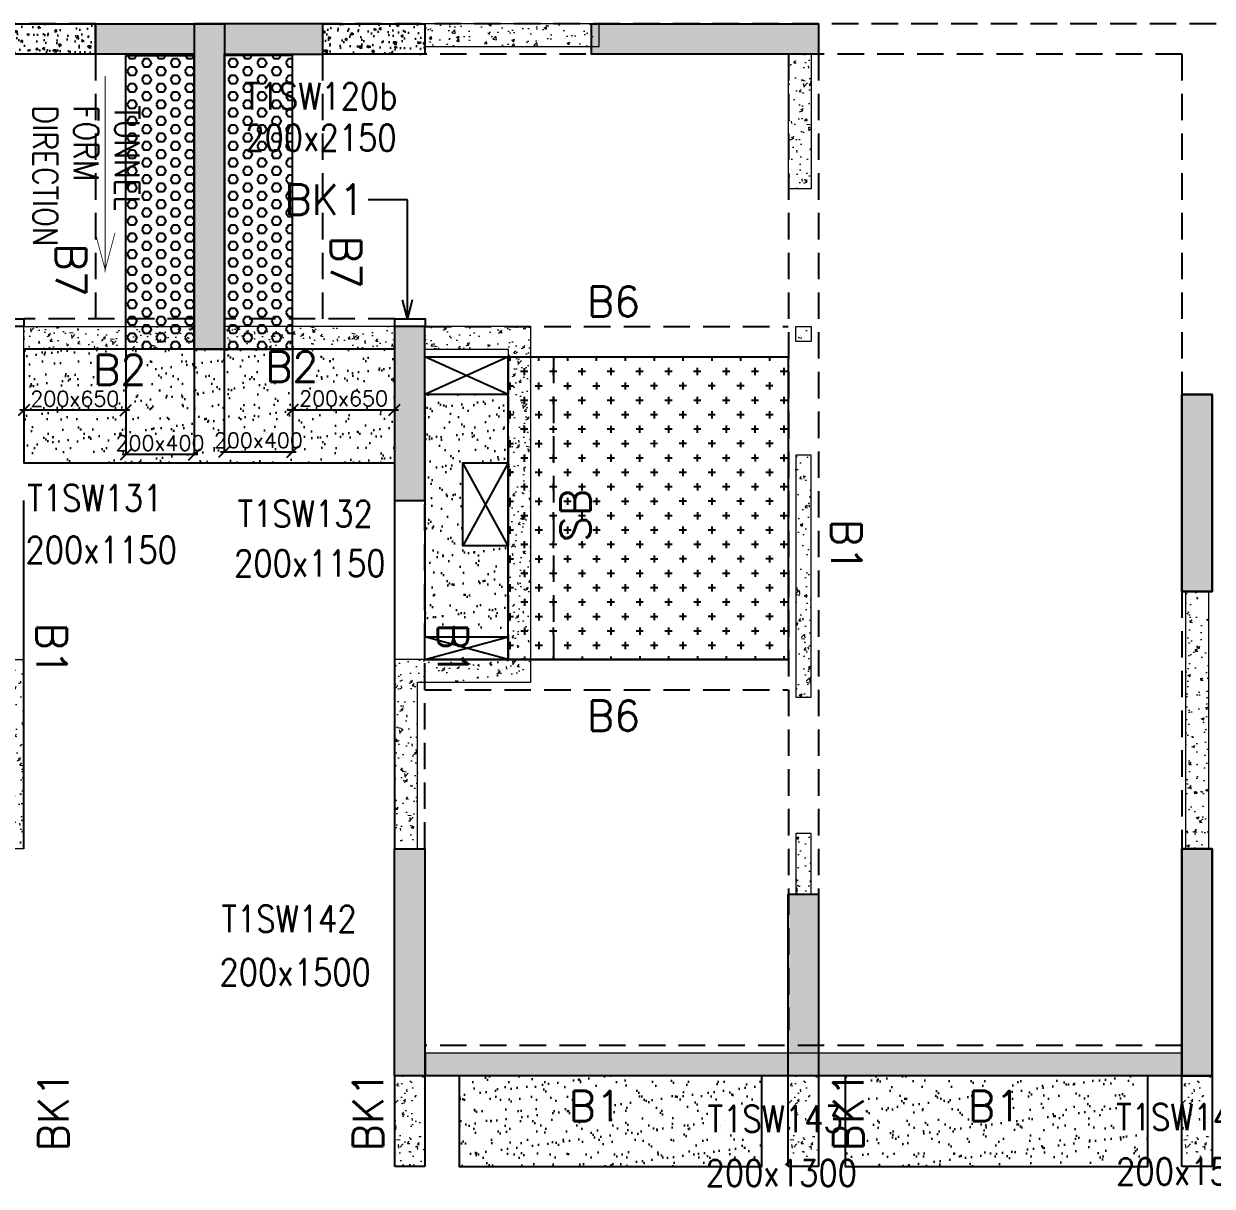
# Model space of a CAD drawing. Header units: millimetres. Extents: x 1078357 to 2594950, y -4969473 to -4636555.
# Drawn here: x 2099035 to 2106885, y -4673540 to -4665859 of the extents above; entities that cross this region are included whole.
import ezdxf

# ---------------------------------------------------------------- set-up
doc = ezdxf.new("R2010")
doc.units = ezdxf.units.MM
doc.header["$PDMODE"] = 35
for name, pattern in [('CONTINOUS', [0]), ('HIDDEN', [0.375, 0.25, -0.125]), ('New Retail block$0$CONTINOUS', [0])]:
    doc.linetypes.add(name, pattern=pattern)
doc.layers.get('0').update_dxf_attribs({"lineweight": 0})
doc.layers.get('Defpoints').update_dxf_attribs({"lineweight": 0})
for name, color, linetype, lineweight in [('A-_ANOTDIMA_D-', 6, 'Continuous', 13), ('COL. NO.', 30, 'Continuous', 25), ('COL. SIZE', 7, 'Continuous', 25), ('DIM', 9, 'Continuous', 25), ('HATCH', 8, 'Continuous', 30), ('RCC UPSTAND', 43, 'Continuous', 30), ('S-NON STR RCC WALL', 8, 'Continuous', 0)]:
    doc.layers.add(name, color=color, linetype=linetype, lineweight=lineweight)
for name, color, linetype in [('B-200x325', 201, 'HIDDEN'), ('B-200x375', 41, 'HIDDEN'), ('B-200x650', 241, 'HIDDEN'), ('B-300xSLAB THK.', 151, 'Continuous'), ('BK1-200x650', 241, 'HIDDEN'), ('DC BEAM NO.', 7, 'Continuous'), ('DROP SLAB', 8, 'Continuous'), ('NON STR. RCC WALL', 6, 'Continuous'), ('S-COLUMN_SHEAR WALL', 1, 'Continuous'), ('S-PROJECTION', 54, 'New Retail block$0$CONTINOUS'), ('SLAB FOLD', 8, 'Continuous'), ('TEXT', 7, 'Continuous')]:
    doc.layers.add(name, color=color, linetype=linetype)
doc.styles.add('Roman', font='romans')
doc.styles.add('ROMANS', font='romans.shx', dxfattribs={"width": 0.85})
doc.dimstyles.new('HARESH', dxfattribs={"dimtxt": 150, "dimasz": 75, "dimexe": 0, "dimexo": 0, "dimgap": 25, "dimtad": 1, "dimdec": 0, "dimdsep": 46, "dimtxsty": 'Roman', "dimblk": 'OBLIQUE', "dimcen": 225, "dimdle": 25, "dimclrd": 2, "dimclre": 2, "dimclrt": 7, "dimadec": 8, "dimazin": 1, "dimtfac": 1, "dimtdec": 0, "dimtmove": 0, "dimatfit": 0, "dimfxl": 1, "dimlwd": -1, "dimlwe": -1, "dimarcsym": 0})
pattern_1 = [(50, (-4290485.55, 23160377.68), (182.184669, -15.9390855), [19.05, -209.55]), (355, (-4290485.55, 23160377.68), (-35.2434214, 191.0568452), [15.24, -167.6405842]), (100.4514447, (-4290470.37, 23160376.35), (146.9412471, 175.1177519), [16.1900088, -178.0902446]), (46.1842, (-4290485.55, 23160428.48), (271.0790409, -42.042328), [28.575, -314.325]), (96.6355576, (-4290462.96, 23160424.97), (237.404134, 247.4261246), [24.2850231, -267.1356082]), (351.1841512, (-4290485.55, 23160428.48), (237.404134, 247.4261246), [22.859967, -251.459732]), (21, (-4290460.15, 23160415.78), (151.6143913, -102.2651982), [19.05, -209.55]), (326, (-4290460.15, 23160415.78), (61.8020283, 184.1879661), [15.24, -167.64]), (71.451445, (-4290447.52, 23160407.26), (213.4164193, 81.9227689), [16.1900088, -178.0899376]), (37.5, (-4290485.55, 23160377.68), (3.08860325, 84.55503887), [0, -165.608, 0, -170.18, 0, -168.275]), (7.5, (-4290485.55, 23160377.68), (66.8196625, 100.18057482), [0, -97.028, 0, -161.798, 0, -64.135]), (327.5, (-4290542.194, 23160377.68), (135.59059517, -5.728744), [0, -63.5, 0, -198.12, 0, -262.89]), (317.5, (-4290567.59, 23160377.68), (148.1291814, 25.42649103), [0, -82.55, 0, -131.572, 0, -186.69])]
pattern_2 = [(140, (-1096490.06, -7201079.05), (12.550427, 143.4520365), [15, -165]), (85, (-1096490.06, -7201079.05), (-150.438427, -27.7502667), [12, -132]), (190.4514445, (-1096489.02, -7201067.1), (-137.887998, 115.7017693), [12.7480384, -140.2284224]), (136.1842, (-1096530.06, -7201079.05), (33.103856, 213.448266), [22.5, -247.5]), (186.6356355, (-1096527.3, -7201061.27), (-194.82372, 186.932389), [19.122068, -210.342752]), (81.184164, (-1096530.06, -7201079.05), (-194.82372, 186.932389), [18, -198]), (111, (-1096520.06, -7201059.05), (80.523778, 119.3814104), [15, -165]), (56, (-1096520.06, -7201059.05), (-145.030009, 48.6630664), [12, -132]), (161.4514447, (-1096513.35, -7201049.1), (-64.5062306, 168.0444753), [12.748038, -140.2284224]), (127.5, (-1096490.065, -7201079.053), (-66.57877077, 2.43197106), [0, -130.4, 0, -134, 0, -132.5]), (97.5, (-1096490.065, -7201079.05), (-78.8823424, 52.6139075), [0, -76.4, 0, -127.4, 0, -50.5]), (57.5, (-1096490.065, -7201123.653), (4.51097435, 106.7644872), [0, -50, 0, -156, 0, -207]), (47.5, (-1096490.06, -7201143.65), (-20.0209965, 116.6372339), [0, -65, 0, -103.6, 0, -147])]
pattern_3 = [(180, (954385.375, 209114.72), (-7e-15, -54.99261315), [31.75, -63.5]), (300, (954385.375, 209114.72), (47.625, 27.4963066), [31.75, -63.5]), (240, (954353.625, 209114.72), (47.625, -27.4963066), [31.75, -63.5])]

# ---------------------------------------------------------------- blocks, each defined once
blk = doc.blocks.new('_Oblique')
at = {"color": 0, "linetype": 'ByBlock', "lineweight": -2}
blk.add_line((-0.5, -0.5), (0.5, 0.5), dxfattribs=at)
blk = doc.blocks.new('*D1544')
at = {"layer": 'Defpoints', "color": 0, "ltscale": 700, "transparency": 16777216}
for p in [(2099709.6, -4668010, 0), (2100159.7, -4668010, 0), (2099709.6, -4668705)]:
    blk.add_point(p, dxfattribs=at)
at = {"layer": 'DIM', "color": 2, "ltscale": 700, "transparency": 16777216}
for p, q in [((2099709.6, -4668010), (2099709.6, -4668705)), ((2100159.7, -4668010), (2100159.7, -4668705)), ((2100184.7, -4668705), (2099684.6, -4668705))]:
    blk.add_line(p, q, dxfattribs=at)
at = {"layer": 'DIM', "color": 2, "ltscale": 700, "transparency": 16777216, "xscale": 75, "yscale": 75, "zscale": 75, "rotation": 180}
blk.add_blockref('_Oblique', (2099709.6, -4668705), dxfattribs=at)
at = {"layer": 'DIM', "color": 2, "ltscale": 700, "transparency": 16777216, "xscale": 75, "yscale": 75, "zscale": 75}
blk.add_blockref('_Oblique', (2100159.7, -4668705), dxfattribs=at)
at = {"layer": 'DIM', "color": 7, "ltscale": 700, "transparency": 16777216, "insert": (2099934.7, -4668630), "char_height": 150, "attachment_point": 5, "style": 'Roman'}
blk.add_mtext('{\\H0.666667x;200x400}', dxfattribs=at)
blk = doc.blocks.new('*D1545')
at = {"layer": 'Defpoints', "color": 0, "ltscale": 700, "transparency": 16777216}
for p in [(2099034.9, -4668010, 0), (2099709.6, -4668010, 0), (2099034.9, -4668412.1)]:
    blk.add_point(p, dxfattribs=at)
at = {"layer": 'DIM', "color": 2, "ltscale": 700, "transparency": 16777216}
for p, q in [((2099034.9, -4668010), (2099034.9, -4668412.1)), ((2099709.6, -4668010), (2099709.6, -4668412.1)), ((2099734.6, -4668412.1), (2099009.9, -4668412.1))]:
    blk.add_line(p, q, dxfattribs=at)
at = {"layer": 'DIM', "color": 2, "ltscale": 700, "transparency": 16777216, "xscale": 75, "yscale": 75, "zscale": 75, "rotation": 180}
blk.add_blockref('_Oblique', (2099034.9, -4668412.1), dxfattribs=at)
at = {"layer": 'DIM', "color": 2, "ltscale": 700, "transparency": 16777216, "xscale": 75, "yscale": 75, "zscale": 75}
blk.add_blockref('_Oblique', (2099709.6, -4668412.1), dxfattribs=at)
at = {"layer": 'DIM', "color": 7, "ltscale": 700, "transparency": 16777216, "insert": (2099372.3, -4668337.1), "char_height": 150, "attachment_point": 5, "style": 'Roman'}
blk.add_mtext('{\\H0.666667x;200x650}', dxfattribs=at)
blk = doc.blocks.new('*D1546')
at = {"layer": 'Defpoints', "color": 0, "ltscale": 700, "transparency": 16777216}
for p in [(2100359.8, -4668010, 0), (2100809.9, -4668010, 0), (2100809.9, -4668686.8)]:
    blk.add_point(p, dxfattribs=at)
at = {"layer": 'DIM', "color": 2, "ltscale": 700, "transparency": 16777216}
for p, q in [((2100359.8, -4668010), (2100359.8, -4668686.8)), ((2100809.9, -4668010), (2100809.9, -4668686.8)), ((2100334.8, -4668686.8), (2100834.9, -4668686.8))]:
    blk.add_line(p, q, dxfattribs=at)
at = {"layer": 'DIM', "color": 2, "ltscale": 700, "transparency": 16777216, "xscale": 75, "yscale": 75, "zscale": 75, "rotation": 180}
blk.add_blockref('_Oblique', (2100359.8, -4668686.8), dxfattribs=at)
at = {"layer": 'DIM', "color": 2, "ltscale": 700, "transparency": 16777216, "xscale": 75, "yscale": 75, "zscale": 75}
blk.add_blockref('_Oblique', (2100809.9, -4668686.8), dxfattribs=at)
at = {"layer": 'DIM', "color": 7, "ltscale": 700, "transparency": 16777216, "insert": (2100584.8, -4668611.8), "char_height": 150, "attachment_point": 5, "style": 'Roman'}
blk.add_mtext('{\\H0.666667x;200x400}', dxfattribs=at)
blk = doc.blocks.new('*D1547')
at = {"layer": 'Defpoints', "color": 0, "ltscale": 700, "transparency": 16777216}
for p in [(2100809.9, -4668010, 0), (2101484.8, -4668010, 0), (2101484.8, -4668410.1)]:
    blk.add_point(p, dxfattribs=at)
at = {"layer": 'DIM', "color": 2, "ltscale": 700, "transparency": 16777216}
for p, q in [((2100809.9, -4668010), (2100809.9, -4668410.1)), ((2101484.8, -4668010), (2101484.8, -4668410.1)), ((2100784.9, -4668410.1), (2101509.8, -4668410.1))]:
    blk.add_line(p, q, dxfattribs=at)
at = {"layer": 'DIM', "color": 2, "ltscale": 700, "transparency": 16777216, "xscale": 75, "yscale": 75, "zscale": 75, "rotation": 180}
blk.add_blockref('_Oblique', (2100809.9, -4668410.1), dxfattribs=at)
at = {"layer": 'DIM', "color": 2, "ltscale": 700, "transparency": 16777216, "xscale": 75, "yscale": 75, "zscale": 75}
blk.add_blockref('_Oblique', (2101484.8, -4668410.1), dxfattribs=at)
at = {"layer": 'DIM', "color": 7, "ltscale": 700, "transparency": 16777216, "insert": (2101147.3, -4668335.1), "char_height": 150, "attachment_point": 5, "style": 'Roman'}
blk.add_mtext('{\\H0.666667x;200x650}', dxfattribs=at)
blk = doc.blocks.new('G$CD63B60BD')
at = {"layer": 'COL. NO.', "linetype": 'Continuous', "style": 'ROMANS', "width": 0.85}
for s, p in [('T1SW120b', (51580.2, 6384.1, -320.4)), ('T1SW131', (50148.3, 3730, -320.4)), ('T1SW132', (51538, 3625.4, -320.4)), ('T1SW142', (51431.2, 948.8, -320.4)), ('T1SW143', (54642.4, -371.8, -320.4)), ('T1SW144', (57341.1, -360.2, -320.4))]:
    blk.add_text(s, height=175, dxfattribs=at).set_placement(p)
at = {"layer": 'COL. SIZE', "linetype": 'Continuous', "style": 'ROMANS', "width": 0.85}
for s, p in [('200x2150', (51587.7, 6109.9, -320.4)), ('200x1150', (50135.8, 3386.6, -320.4)), ('200x1150', (51513.8, 3298.1, -320.4)), ('200x1500', (51417, 597.2, -320.4)), ('200x1500', (57339.9, -719.7, -320.4)), ('200x1300', (54628.2, -730, -320.4))]:
    blk.add_text(s, height=175, dxfattribs=at).set_placement(p)

msp = doc.modelspace()

# ---------------------------------------------------------------- hatches: boundary and pattern name
at = {"layer": 'DROP SLAB'}
h = msp.add_hatch(dxfattribs=at)
h.set_pattern_fill('CROSS', color=8, scale=15, angle=0.03079)
h.set_pattern_definition([(180.03079016, (-4507180.95, 23432854.5), (-95.19879988, -95.3011726), [47.625, -142.875]), (270.03079016, (-4507204.77, 23432878.3), (95.3011726, -95.19879988), [47.625, -142.875])])
h.paths.add_polyline_path([(2102234.9, -4668059.4), (2104084.9, -4668059.4), (2104084.9, -4670059.2), (2102234.9, -4670059.2)])
at = {"layer": 'HATCH'}
h = msp.add_hatch(dxfattribs=at)
h.set_pattern_fill('AR-SAND', color=8, scale=3, angle=179.97015)
h.set_pattern_definition([(37.47015413, (-3012247.73, 18698699.12), (-4.72361136, 146.8264517), [0, -115.824, 0, -129.54, 0, -123.825]), (7.4701541, (-3012247.73, 18698699.12), (134.9689868, 214.9772528), [0, -62.484, 0, -104.394, 0, -40.005]), (327.4701541, (-3012341.46, 18698699.17), (237.2979035, 0.3075449), [0, -38.1, 0, -137.16, 0, -179.07]), (317.4701541, (-3012341.46, 18698699.17), (229.1017424, 66.759465), [0, -19.05, 0, -89.916, 0, -102.87])])
h.paths.add_polyline_path([(2101485.2, -4668009.4), (2099035.2, -4668009.4), (2099035.2, -4668759.4), (2101485.2, -4668759.4)])
h = msp.add_hatch(dxfattribs=at)
h.set_pattern_fill('AR-SAND', color=8, scale=3, angle=179.97015)
h.set_pattern_definition([(37.47015413, (-3012247.64, 18698699.12), (-4.72361136, 146.8264517), [0, -115.824, 0, -129.54, 0, -123.825]), (7.4701541, (-3012247.64, 18698699.12), (134.9689868, 214.9772528), [0, -62.484, 0, -104.394, 0, -40.005]), (327.4701541, (-3012341.36, 18698699.17), (237.2979035, 0.3075449), [0, -38.1, 0, -137.16, 0, -179.07]), (317.4701541, (-3012341.36, 18698699.17), (229.1017424, 66.759465), [0, -19.05, 0, -89.916, 0, -102.87])])
h.paths.add_polyline_path([(2101485.3, -4668009.4), (2099035.3, -4668009.4), (2099035.3, -4668609.5), (2101485.3, -4668609.5)])
h = msp.add_hatch(dxfattribs=at)
h.set_pattern_fill('AR-SAND', color=8, scale=3, angle=180.02985)
h.set_pattern_definition([(37.47015413, (-4119983.15, 23606665.99), (-4.72361136, 146.8264517), [0, -115.824, 0, -129.54, 0, -123.825]), (7.4701541, (-4119983.15, 23606665.99), (134.9689868, 214.9772528), [0, -62.484, 0, -104.394, 0, -40.005]), (327.47015413, (-4120076.87, 23606666.04), (237.29790347, 0.3075449), [0, -38.1, 0, -137.16, 0, -179.07]), (317.4701541, (-4120076.87, 23606666.04), (229.1017424, 66.759465), [0, -19.05, 0, -89.916, 0, -102.87])])
h.paths.add_polyline_path([(2101684.9, -4669909.5), (2102234.9, -4669909.5), (2102234.9, -4669309.4), (2101934.9, -4669309.4), (2101934.9, -4668759.5), (2102234.9, -4668759.5), (2102234.9, -4668309.5), (2101684.9, -4668309.5)])
h = msp.add_hatch(dxfattribs=at)
h.set_pattern_fill('AR-SAND', color=8, scale=3, angle=179.97015)
h.set_pattern_definition([(37.47015413, (-3018772.64, 18698699.14), (-4.72361136, 146.8264517), [0, -115.824, 0, -129.54, 0, -123.825]), (7.4701541, (-3018772.64, 18698699.14), (134.9689868, 214.9772528), [0, -62.484, 0, -104.394, 0, -40.005]), (327.4701541, (-3018866.36, 18698699.18), (237.2979035, 0.3075449), [0, -38.1, 0, -137.16, 0, -179.07]), (317.4701541, (-3018866.36, 18698699.18), (229.1017424, 66.759465), [0, -19.05, 0, -89.916, 0, -102.87])])
h.paths.add_polyline_path([(2103910.3, -4672809.5), (2101910.3, -4672809.5), (2101910.3, -4673409.5), (2103910.3, -4673409.5)])
h = msp.add_hatch(dxfattribs=at)
h.set_pattern_fill('AR-SAND', color=8, scale=3, angle=179.97015)
h.set_pattern_definition([(37.47015413, (-3021322.64, 18698699.14), (-4.72361136, 146.8264517), [0, -115.824, 0, -129.54, 0, -123.825]), (7.4701541, (-3021322.64, 18698699.14), (134.9689868, 214.9772528), [0, -62.484, 0, -104.394, 0, -40.005]), (327.4701541, (-3021416.36, 18698699.18), (237.2979035, 0.3075449), [0, -38.1, 0, -137.16, 0, -179.07]), (317.4701541, (-3021416.36, 18698699.18), (229.1017424, 66.759465), [0, -19.05, 0, -89.916, 0, -102.87])])
h.paths.add_polyline_path([(2106460.3, -4672809.5), (2104460.3, -4672809.5), (2104460.3, -4673409.5), (2106460.3, -4673409.5)])
at = {"layer": 'RCC UPSTAND'}
h = msp.add_hatch(dxfattribs=at)
h.set_pattern_fill('AR-CONC', color=8, scale=20, angle=90)
h.set_pattern_definition(pattern_2)
h.paths.add_polyline_path([(2098834.9, -4665859.5), (2099509.9, -4665859.5), (2099509.9, -4666059.5), (2098834.9, -4666059.5)])
h = msp.add_hatch(dxfattribs=at)
h.set_pattern_fill('AR-CONC', color=8, scale=20, angle=90)
h.set_pattern_definition(pattern_2)
h.paths.add_polyline_path([(2101009.9, -4665859.5), (2101684.9, -4665859.5), (2101684.9, -4666059.5), (2101009.9, -4666059.5)])
at = {"layer": 'S-COLUMN_SHEAR WALL', "lineweight": 25}
h = msp.add_hatch(color=1, dxfattribs=at)
h.dxf.hatch_style = 1
h.paths.add_polyline_path([(2100159.9, -4666059.5), (2099509.9, -4666059.5), (2099509.9, -4665859.5), (2100359.9, -4665859.5), (2100359.9, -4668009.5), (2100159.9, -4668009.5)])
at = {"layer": 'S-COLUMN_SHEAR WALL', "lineweight": 25, "extrusion": (1.00316e-06, -2.11765e-11, 1)}
h = msp.add_hatch(color=1, dxfattribs=at)
h.dxf.hatch_style = 1
h.paths.add_polyline_path([(2100359.9, -4666059.5), (2101009.9, -4666059.5), (2101009.9, -4665859.5), (2100159.9, -4665859.5), (2100159.9, -4668009.5), (2100359.9, -4668009.5)])
at = {"layer": 'S-COLUMN_SHEAR WALL', "lineweight": 25}
h = msp.add_hatch(color=1, dxfattribs=at)
h.dxf.hatch_style = 1
h.paths.add_polyline_path([(2102784.9, -4665859.5), (2104284.9, -4665859.5), (2104284.9, -4666059.5), (2102784.9, -4666059.5)])
at = {"layer": 'S-COLUMN_SHEAR WALL', "lineweight": 25, "extrusion": (1.00316e-06, -2.11765e-11, 1)}
h = msp.add_hatch(color=1, dxfattribs=at)
h.dxf.hatch_style = 1
h.paths.add_polyline_path([(2101684.9, -4667859.5), (2101484.9, -4667859.5), (2101484.9, -4669009.5), (2101684.9, -4669009.5)])
h = msp.add_hatch(color=1, dxfattribs=at)
h.dxf.hatch_style = 1
h.paths.add_polyline_path([(2106884.9, -4668309.5), (2106684.9, -4668309.5), (2106684.9, -4669609.5), (2106884.9, -4669609.5)])
at = {"layer": 'S-COLUMN_SHEAR WALL', "lineweight": 25, "extrusion": (-1.00316e-06, -1.91639e-11, 1)}
h = msp.add_hatch(color=1, dxfattribs=at)
h.dxf.hatch_style = 1
h.paths.add_polyline_path([(2106684.9, -4668309.5), (2106884.9, -4668309.5), (2106884.9, -4669609.5), (2106684.9, -4669609.5)])
at = {"layer": 'S-COLUMN_SHEAR WALL', "lineweight": 25, "extrusion": (1.00316e-06, -2.11765e-11, 1)}
h = msp.add_hatch(color=1, dxfattribs=at)
h.dxf.hatch_style = 1
h.paths.add_polyline_path([(2101684.9, -4672809.5), (2101484.9, -4672809.5), (2101484.9, -4671309.5), (2101684.9, -4671309.5)])
h = msp.add_hatch(color=1, dxfattribs=at)
h.dxf.hatch_style = 1
h.paths.add_polyline_path([(2106884.9, -4672809.5), (2106684.9, -4672809.5), (2106684.9, -4671309.5), (2106884.9, -4671309.5)])
at = {"layer": 'S-COLUMN_SHEAR WALL', "lineweight": 25, "extrusion": (-1.00316e-06, -1.91639e-11, 1)}
h = msp.add_hatch(color=1, dxfattribs=at)
h.dxf.hatch_style = 1
h.paths.add_polyline_path([(2106684.9, -4672809.5), (2106884.9, -4672809.5), (2106884.9, -4671309.5), (2106684.9, -4671309.5)])
at = {"layer": 'S-COLUMN_SHEAR WALL', "lineweight": 25}
h = msp.add_hatch(color=1, dxfattribs=at)
h.dxf.hatch_style = 1
h.paths.add_polyline_path([(2104284.9, -4671609.5), (2104284.9, -4672809.5), (2104084.9, -4672809.5), (2104084.9, -4671609.5)])
at = {"layer": 'S-NON STR RCC WALL', "ltscale": 700}
h = msp.add_hatch(dxfattribs=at)
h.set_pattern_fill('AR-CONC', color=256)
h.set_pattern_definition([(50, (2070818.55, -4852168.96), (182.18467, -15.93909), [19.05, -209.55]), (355, (2070818.55, -4852168.96), (-35.24342, 191.05685), [15.24, -167.64058]), (100.45144, (2070833.73, -4852170.29), (146.94125, 175.11775), [16.19, -178.09024]), (46.1842, (2070818.55, -4852118.16), (271.07904, -42.04233), [28.575, -314.325]), (96.63556, (2070841.14, -4852121.66), (237.40413, 247.42612), [24.28502, -267.1356]), (351.18415, (2070818.55, -4852118.16), (237.40413, 247.42612), [22.85997, -251.45973]), (21, (2070843.95, -4852130.86), (151.61439, -102.2652), [19.05, -209.55]), (326, (2070843.95, -4852130.86), (61.80203, 184.18797), [15.24, -167.64]), (71.45144, (2070856.58, -4852139.38), (213.41642, 81.92277), [16.19, -178.08994]), (37.5, (2070818.547, -4852168.96), (3.088603, 84.555039), [0, -165.608, 0, -170.18, 0, -168.275]), (7.5, (2070818.55, -4852168.96), (66.819663, 100.180575), [0, -97.028, 0, -161.798, 0, -64.135]), (327.5, (2070761.905, -4852168.96), (135.590595, -5.728744), [0, -63.5, 0, -198.12, 0, -262.89]), (317.5, (2070736.5, -4852168.96), (148.12918, 25.42649), [0, -82.55, 0, -131.572, 0, -186.69])])
h.paths.add_polyline_path([(2102835.3, -4665859.5), (2101685.3, -4665859.5), (2101685.3, -4666009.5), (2102835.3, -4666009.5)])
at = {"layer": 'S-NON STR RCC WALL'}
h = msp.add_hatch(dxfattribs=at)
h.set_pattern_fill('AR-CONC', color=256, angle=180)
h.set_pattern_definition([(50, (-5347450.03, 27841106.82), (182.184669, -15.93908554), [19.05, -209.55]), (355, (-5347450.03, 27841106.82), (-35.2434214, 191.0568452), [15.24, -167.6405842]), (100.4514447, (-5347434.85, 27841105.49), (146.9412471, 175.1177519), [16.1900088, -178.0902446]), (46.1842, (-5347450.03, 27841157.62), (271.0790409, -42.042328), [28.575, -314.325]), (96.6355576, (-5347427.44, 27841154.1), (237.404134, 247.4261246), [24.2850231, -267.1356082]), (351.1841512, (-5347450.03, 27841157.62), (237.404134, 247.4261246), [22.859967, -251.459732]), (21, (-5347424.63, 27841144.92), (151.6143913, -102.2651982), [19.05, -209.55]), (326, (-5347424.63, 27841144.92), (61.8020283, 184.1879661), [15.24, -167.64]), (71.451445, (-5347412, 27841136.4), (213.4164193, 81.9227689), [16.1900088, -178.0899376]), (37.5, (-5347450.034, 27841106.815), (3.08860325, 84.55503887), [0, -165.608, 0, -170.18, 0, -168.275]), (7.5, (-5347450.03, 27841106.815), (66.8196625, 100.18057482), [0, -97.028, 0, -161.798, 0, -64.135]), (327.5, (-5347506.676, 27841106.815), (135.59059517, -5.72874399), [0, -63.5, 0, -198.12, 0, -262.89]), (317.5, (-5347532.08, 27841106.82), (148.1291814, 25.42649103), [0, -82.55, 0, -131.572, 0, -186.69])])
h.paths.add_polyline_path([(2104085.3, -4666059.5), (2104235.3, -4666059.5), (2104235.3, -4666949.4), (2104085.3, -4666949.4)])
h = msp.add_hatch(dxfattribs=at)
h.set_pattern_fill('AR-CONC', color=256)
h.set_pattern_definition(pattern_1)
h.paths.add_polyline_path([(2098135.3, -4670209.5), (2098135.3, -4667859.5), (2098835.3, -4667859.5), (2098835.3, -4668009.5), (2098285.3, -4668009.5), (2098285.3, -4670059.5), (2099035.3, -4670059.5), (2099035.3, -4671309.5), (2098885.3, -4671309.5), (2098885.3, -4670209.5)])
h = msp.add_hatch(dxfattribs=at)
h.set_pattern_fill('AR-CONC', color=256)
h.set_pattern_definition(pattern_1)
h.paths.add_polyline_path([(2100160.3, -4668009.5), (2099035.3, -4668009.5), (2099035.3, -4667859.5), (2100160.3, -4667859.5)])
h = msp.add_hatch(dxfattribs=at)
h.set_pattern_fill('AR-CONC', color=256, angle=180)
h.set_pattern_definition(pattern_1)
h.paths.add_polyline_path([(2100360.3, -4668009.5), (2101485.3, -4668009.5), (2101485.3, -4667859.5), (2100360.3, -4667859.5)])
h = msp.add_hatch(dxfattribs=at)
h.set_pattern_fill('AR-CONC', color=256, angle=180)
h.set_pattern_definition(pattern_1)
h.paths.add_polyline_path([(2102385.3, -4670209.5), (2102385.3, -4667859.5), (2101685.3, -4667859.5), (2101685.3, -4668009.5), (2102235.3, -4668009.5), (2102235.3, -4670059.5), (2101485.3, -4670059.5), (2101485.3, -4671309.5), (2101635.3, -4671309.5), (2101635.3, -4670209.5)])
h = msp.add_hatch(dxfattribs=at)
h.set_pattern_fill('AR-CONC', color=256, angle=180)
h.set_pattern_definition([(50, (3201409.67, -9529286.15), (182.184669, -15.9390855), [19.05, -209.55]), (355, (3201409.67, -9529286.15), (-35.2434214, 191.056845), [15.24, -167.640584]), (100.4514447, (3201424.85, -9529287.48), (146.941247, 175.117752), [16.190009, -178.0902446]), (46.1842, (3201409.67, -9529235.35), (271.079041, -42.042328), [28.575, -314.325]), (96.6355576, (3201432.26, -9529238.86), (237.404134, 247.426125), [24.285023, -267.135608]), (351.184151, (3201409.67, -9529235.35), (237.404134, 247.426125), [22.859967, -251.459732]), (21, (3201435.07, -9529248.05), (151.6143913, -102.265198), [19.05, -209.55]), (326, (3201435.07, -9529248.05), (61.802028, 184.187966), [15.24, -167.64]), (71.451445, (3201447.7, -9529256.58), (213.416419, 81.922769), [16.190009, -178.0899376]), (37.5, (3201409.67, -9529286.154), (3.08860325, 84.5550389), [0, -165.608, 0, -170.18, 0, -168.275]), (7.5, (3201409.67, -9529286.15), (66.8196625, 100.1805748), [0, -97.028, 0, -161.798, 0, -64.135]), (327.5, (3201353.03, -9529286.154), (135.5905952, -5.728744), [0, -63.5, 0, -198.12, 0, -262.89]), (317.5, (3201327.63, -9529286.15), (148.1291814, 25.426491), [0, -82.55, 0, -131.572, 0, -186.69])])
h.paths.add_polyline_path([(2104135.3, -4667859.3), (2104235.3, -4667859.3), (2104235.3, -4667959.3), (2104135.3, -4667959.3)])
h = msp.add_hatch(dxfattribs=at)
h.set_pattern_fill('AR-CONC', color=256, angle=180)
h.set_pattern_definition([(50, (3201422.88, -9527921.49), (182.184669, -15.9390855), [19.05, -209.55]), (355, (3201422.88, -9527921.49), (-35.2434214, 191.056845), [15.24, -167.640584]), (100.4514447, (3201438.07, -9527922.82), (146.941247, 175.117752), [16.190009, -178.0902446]), (46.1842, (3201422.88, -9527870.7), (271.079041, -42.042328), [28.575, -314.325]), (96.6355576, (3201445.47, -9527874.2), (237.404134, 247.426125), [24.285023, -267.135608]), (351.184151, (3201422.88, -9527870.7), (237.404134, 247.426125), [22.859967, -251.459732]), (21, (3201448.28, -9527883.39), (151.6143913, -102.265198), [19.05, -209.55]), (326, (3201448.28, -9527883.39), (61.802028, 184.187966), [15.24, -167.64]), (71.451445, (3201460.92, -9527891.91), (213.416419, 81.922769), [16.190009, -178.0899376]), (37.5, (3201422.884, -9527921.49), (3.08860325, 84.5550389), [0, -165.608, 0, -170.18, 0, -168.275]), (7.5, (3201422.88, -9527921.49), (66.8196625, 100.1805748), [0, -97.028, 0, -161.798, 0, -64.135]), (327.5, (3201366.24, -9527921.49), (135.5905952, -5.728744), [0, -63.5, 0, -198.12, 0, -262.89]), (317.5, (3201340.84, -9527921.49), (148.1291814, 25.426491), [0, -82.55, 0, -131.572, 0, -186.69])])
h.paths.add_polyline_path([(2104135.3, -4670309.3), (2104235.3, -4670309.3), (2104235.3, -4668709.3), (2104135.3, -4668709.3)])
at = {"layer": 'S-NON STR RCC WALL', "ltscale": 700}
h = msp.add_hatch(dxfattribs=at)
h.set_pattern_fill('AR-CONC', color=256)
h.set_pattern_definition([(50, (973593.83, -168149.77), (182.184669, -15.9390855), [19.05, -209.55]), (355, (973593.83, -168149.77), (-35.2434214, 191.056845), [15.24, -167.640584]), (100.4514447, (973609.01, -168151.1), (146.941247, 175.117752), [16.190009, -178.0902446]), (46.1842, (973593.83, -168098.97), (271.079041, -42.042328), [28.575, -314.325]), (96.6355576, (973616.42, -168102.48), (237.404134, 247.426125), [24.285023, -267.135608]), (351.184151, (973593.83, -168098.97), (237.404134, 247.426125), [22.859967, -251.459732]), (21, (973619.23, -168111.67), (151.6143913, -102.265198), [19.05, -209.55]), (326, (973619.23, -168111.67), (61.802028, 184.187966), [15.24, -167.64]), (71.451445, (973631.87, -168120.2), (213.416419, 81.922769), [16.190009, -178.0899376]), (37.5, (973593.83, -168149.774), (3.08860325, 84.5550389), [0, -165.608, 0, -170.18, 0, -168.275]), (7.5, (973593.83, -168149.77), (66.8196625, 100.1805748), [0, -97.028, 0, -161.798, 0, -64.135]), (327.5, (973537.19, -168149.774), (135.5905952, -5.728744), [0, -63.5, 0, -198.12, 0, -262.89]), (317.5, (973511.79, -168149.77), (148.1291814, 25.426491), [0, -82.55, 0, -131.572, 0, -186.69])])
h.paths.add_polyline_path([(2106710.3, -4669609.4), (2106860.3, -4669609.4), (2106860.3, -4671309.5), (2106710.3, -4671309.5)])
at = {"layer": 'S-NON STR RCC WALL'}
h = msp.add_hatch(dxfattribs=at)
h.set_pattern_fill('AR-CONC', color=256, angle=180)
h.set_pattern_definition([(50, (2104198.17, -4843902.3), (182.18467, -15.93909), [19.05, -209.55]), (355, (2104198.17, -4843902.3), (-35.24342, 191.05685), [15.24, -167.64058]), (100.45144, (2104213.35, -4843903.63), (146.94125, 175.11775), [16.19, -178.09024]), (46.1842, (2104198.17, -4843851.5), (271.07904, -42.04233), [28.575, -314.325]), (96.63556, (2104220.76, -4843855), (237.40413, 247.42612), [24.28502, -267.1356]), (351.18415, (2104198.17, -4843851.5), (237.40413, 247.42612), [22.85997, -251.45973]), (21, (2104223.57, -4843864.2), (151.61439, -102.2652), [19.05, -209.55]), (326, (2104223.57, -4843864.2), (61.80203, 184.18797), [15.24, -167.64]), (71.45144, (2104236.2, -4843872.72), (213.41642, 81.92277), [16.19, -178.08994]), (37.5, (2104198.17, -4843902.3), (3.088603, 84.55504), [0, -165.608, 0, -170.18, 0, -168.275]), (7.5, (2104198.17, -4843902.3), (66.819663, 100.180575), [0, -97.028, 0, -161.798, 0, -64.135]), (327.5, (2104141.526, -4843902.3), (135.590595, -5.728744), [0, -63.5, 0, -198.12, 0, -262.89]), (317.5, (2104116.13, -4843902.3), (148.12918, 25.42649), [0, -82.55, 0, -131.572, 0, -186.69])])
h.paths.add_polyline_path([(2104135.4, -4671609.8), (2104235.4, -4671609.8), (2104235.3, -4671209.3), (2104135.3, -4671209.3)])
h = msp.add_hatch(dxfattribs=at)
h.set_pattern_fill('AR-CONC', color=256, angle=180)
h.set_pattern_definition([(50, (-5387710.27, 27844396.87), (182.184669, -15.93908554), [19.05, -209.55]), (355, (-5387710.27, 27844396.87), (-35.2434214, 191.0568452), [15.24, -167.6405842]), (100.4514447, (-5387695.09, 27844395.54), (146.9412471, 175.1177519), [16.1900088, -178.0902446]), (46.1842, (-5387710.27, 27844447.67), (271.0790409, -42.042328), [28.575, -314.325]), (96.6355576, (-5387687.68, 27844444.16), (237.404134, 247.4261246), [24.2850231, -267.1356082]), (351.1841512, (-5387710.27, 27844447.67), (237.404134, 247.4261246), [22.859967, -251.459732]), (21, (-5387684.87, 27844434.97), (151.6143913, -102.2651982), [19.05, -209.55]), (326, (-5387684.87, 27844434.97), (61.8020283, 184.1879661), [15.24, -167.64]), (71.451445, (-5387672.23, 27844426.44), (213.4164193, 81.9227689), [16.1900088, -178.0899376]), (37.5, (-5387710.27, 27844396.865), (3.08860325, 84.55503887), [0, -165.608, 0, -170.18, 0, -168.275]), (7.5, (-5387710.27, 27844396.865), (66.8196625, 100.18057482), [0, -97.028, 0, -161.798, 0, -64.135]), (327.5, (-5387766.91, 27844396.865), (135.59059517, -5.72874399), [0, -63.5, 0, -198.12, 0, -262.89]), (317.5, (-5387792.31, 27844396.87), (148.1291814, 25.42649103), [0, -82.55, 0, -131.572, 0, -186.69])])
h.paths.add_polyline_path([(2101688.3, -4672809.5), (2106685.3, -4672809.5), (2106685.3, -4672659.5), (2101688.3, -4672659.5)])
h = msp.add_hatch(dxfattribs=at)
h.set_pattern_fill('AR-CONC', color=256, angle=180)
h.set_pattern_definition([(50, (-7528687.28, 37566297.85), (182.184669, -15.93908554), [19.05, -209.55]), (355, (-7528687.28, 37566297.85), (-35.2434214, 191.0568452), [15.24, -167.6405842]), (100.4514447, (-7528672.1, 37566296.53), (146.9412471, 175.1177519), [16.1900088, -178.0902446]), (46.1842, (-7528687.28, 37566348.65), (271.0790409, -42.0423279), [28.575, -314.325]), (96.6355576, (-7528664.69, 37566345.15), (237.404134, 247.4261246), [24.2850231, -267.1356082]), (351.1841512, (-7528687.28, 37566348.65), (237.404134, 247.4261246), [22.859967, -251.459732]), (21, (-7528661.88, 37566335.95), (151.61439127, -102.2651982), [19.05, -209.55]), (326, (-7528661.88, 37566335.95), (61.80202835, 184.1879661), [15.24, -167.64]), (71.451445, (-7528649.24, 37566327.43), (213.4164193, 81.9227689), [16.1900088, -178.0899376]), (37.5, (-7528687.275, 37566297.853), (3.08860325, 84.55503887), [0, -165.608, 0, -170.18, 0, -168.275]), (7.5, (-7528687.275, 37566297.85), (66.81966251, 100.18057482), [0, -97.028, 0, -161.798, 0, -64.135]), (327.5, (-7528743.92, 37566297.85), (135.59059517, -5.72874399), [0, -63.5, 0, -198.12, 0, -262.89]), (317.5, (-7528769.32, 37566297.85), (148.1291814, 25.42649103), [0, -82.55, 0, -131.572, 0, -186.69])])
h.paths.add_polyline_path([(2101685, -4672809.4), (2101485, -4672809.4), (2101485, -4673409.4), (2101685, -4673409.4), (2101685, -4673409.4), (2101685, -4672809.5)], is_closed=False)
h = msp.add_hatch(dxfattribs=at)
h.set_pattern_fill('AR-CONC', color=256, angle=180)
h.set_pattern_definition([(50, (-7526087.26, 37566297.79), (182.184669, -15.93908554), [19.05, -209.55]), (355, (-7526087.26, 37566297.79), (-35.2434214, 191.0568452), [15.24, -167.6405842]), (100.4514447, (-7526072.08, 37566296.46), (146.9412471, 175.1177519), [16.1900088, -178.0902446]), (46.1842, (-7526087.26, 37566348.6), (271.0790409, -42.0423279), [28.575, -314.325]), (96.6355576, (-7526064.67, 37566345.09), (237.404134, 247.4261246), [24.2850231, -267.1356082]), (351.1841512, (-7526087.26, 37566348.6), (237.404134, 247.4261246), [22.859967, -251.459732]), (21, (-7526061.86, 37566335.89), (151.61439127, -102.2651982), [19.05, -209.55]), (326, (-7526061.86, 37566335.89), (61.80202835, 184.1879661), [15.24, -167.64]), (71.451445, (-7526049.22, 37566327.37), (213.4164193, 81.9227689), [16.1900088, -178.0899376]), (37.5, (-7526087.26, 37566297.79), (3.08860325, 84.55503887), [0, -165.608, 0, -170.18, 0, -168.275]), (7.5, (-7526087.26, 37566297.79), (66.81966251, 100.18057482), [0, -97.028, 0, -161.798, 0, -64.135]), (327.5, (-7526143.9, 37566297.79), (135.59059517, -5.72874399), [0, -63.5, 0, -198.12, 0, -262.89]), (317.5, (-7526169.3, 37566297.79), (148.1291814, 25.42649103), [0, -82.55, 0, -131.572, 0, -186.69])])
h.paths.add_polyline_path([(2104285, -4672809.5), (2104085, -4672809.5), (2104085, -4673409.5), (2104285, -4673409.5), (2104285, -4673409.5), (2104285, -4672809.6)], is_closed=False)
h = msp.add_hatch(dxfattribs=at)
h.set_pattern_fill('AR-CONC', color=256, angle=180)
h.set_pattern_definition([(50, (-7523487.24, 37566297.79), (182.184669, -15.93908554), [19.05, -209.55]), (355, (-7523487.24, 37566297.79), (-35.2434214, 191.0568452), [15.24, -167.6405842]), (100.4514447, (-7523472.06, 37566296.46), (146.9412471, 175.1177519), [16.1900088, -178.0902446]), (46.1842, (-7523487.24, 37566348.6), (271.0790409, -42.0423279), [28.575, -314.325]), (96.6355576, (-7523464.65, 37566345.09), (237.404134, 247.4261246), [24.2850231, -267.1356082]), (351.1841512, (-7523487.24, 37566348.6), (237.404134, 247.4261246), [22.859967, -251.459732]), (21, (-7523461.84, 37566335.89), (151.61439127, -102.2651982), [19.05, -209.55]), (326, (-7523461.84, 37566335.89), (61.80202835, 184.1879661), [15.24, -167.64]), (71.451445, (-7523449.2, 37566327.37), (213.4164193, 81.9227689), [16.1900088, -178.0899376]), (37.5, (-7523487.24, 37566297.79), (3.08860325, 84.55503887), [0, -165.608, 0, -170.18, 0, -168.275]), (7.5, (-7523487.24, 37566297.79), (66.81966251, 100.18057482), [0, -97.028, 0, -161.798, 0, -64.135]), (327.5, (-7523543.88, 37566297.79), (135.59059517, -5.72874399), [0, -63.5, 0, -198.12, 0, -262.89]), (317.5, (-7523569.28, 37566297.79), (148.1291814, 25.42649103), [0, -82.55, 0, -131.572, 0, -186.69])])
h.paths.add_polyline_path([(2106885, -4672809.5), (2106685, -4672809.5), (2106685, -4673409.5), (2106885, -4673409.5), (2106885, -4673409.5), (2106885, -4672809.6)], is_closed=False)
at = {"layer": 'SLAB FOLD', "ltscale": 1000}
h = msp.add_hatch(dxfattribs=at)
h.set_pattern_fill('HEX', color=8, scale=10, angle=180)
h.set_pattern_definition(pattern_3)
h.paths.add_polyline_path([(2100160.1, -4666070.1), (2099710.1, -4666070.1), (2099710.1, -4668009.4), (2100160.1, -4668009.4)])
h = msp.add_hatch(dxfattribs=at)
h.set_pattern_fill('HEX', color=8, scale=10, angle=180)
h.set_pattern_definition(pattern_3)
h.paths.add_polyline_path([(2100360.5, -4666070.1), (2100810.5, -4666070.1), (2100810.5, -4668009.4), (2100360.5, -4668009.4)])

# ---------------------------------------------------------------- linework, layer by layer
at = {"color": 2, "ltscale": 1000, "const_width": 5, "elevation": -0.1}
msp.add_lwpolyline([(2099507.6, -4667241), (2099572.7, -4667484), (2099572.7, -4666204.3), (2099572.7, -4667484), (2099637.8, -4667241)], dxfattribs=at)
at = {"layer": 'B-200x325', "ltscale": 700}
for p, q in [((2101685.4, -4667859.4, 0), (2104085.2, -4667859.4, 0)), ((2101685.3, -4670259.2, 0), (2104085.2, -4670259.2, 0))]:
    msp.add_line(p, q, dxfattribs=at)
at = {"layer": 'B-200x325', "linetype": 'Continuous', "ltscale": 700}
for p, q in [((2101685.4, -4668059.4, 0), (2104085.2, -4668059.4, 0)), ((2101685.3, -4670059.2, 0), (2104085.2, -4670059.2, 0))]:
    msp.add_line(p, q, dxfattribs=at)
at = {"layer": 'B-200x375', "ltscale": 700}
for p, q in [((2099510.2, -4667809.5, 0), (2099510.2, -4666059.5, 0)), ((2101010.4, -4667809.5, 0), (2101010.4, -4666059.5, 0))]:
    msp.add_line(p, q, dxfattribs=at)
at = {"layer": 'B-200x375', "linetype": 'Continuous', "ltscale": 700}
for p, q in [((2099710.2, -4667809.5, 0), (2099710.2, -4666070.1, 0)), ((2100810.4, -4667809.5, 0), (2100810.4, -4666070.1, 0))]:
    msp.add_line(p, q, dxfattribs=at)
at = {"layer": 'B-200x650', "linetype": 'HIDDEN', "ltscale": 700}
for p, q in [((2099510.1, -4665859.5, 0), (2093835.3, -4665859.5, 0)), ((2113210.1, -4665859.5, 0), (2101010.1, -4665859.5, 0)), ((2099510.1, -4666059.5, 0), (2093835.3, -4666059.5, 0)), ((2106685.3, -4666059.5, 0), (2101010.1, -4666059.5, 0)), ((2104085.3, -4666059.5, 0), (2104085.3, -4672509.4, 0)), ((2104285.3, -4666059.5, 0), (2104285.3, -4672509.4, 0)), ((2106685.3, -4666059.5, 0), (2106685.3, -4668309.4, 0)), ((2100160.3, -4667809.4, 0), (2099035.3, -4667809.4, 0)), ((2101485.3, -4667809.5, 0), (2100360.3, -4667809.5, 0)), ((2101685.3, -4671309.5, 0), (2101685.3, -4669009.4, 0)), ((2106685.3, -4669609.4, 0), (2106685.4, -4671309.5, 0)), ((2106685.3, -4672609.4, 0), (2101685.3, -4672609.4, 0))]:
    msp.add_line(p, q, dxfattribs=at)
at = {"layer": 'B-200x650', "linetype": 'Continuous', "ltscale": 700}
msp.add_line((2101485.3, -4668009.4, 0), (2099035.3, -4668009.4, 0), dxfattribs=at)
at = {"layer": 'B-200x650', "linetype": 'CONTINOUS', "ltscale": 700}
for p, q in [((2099035.3, -4671309.5, 0), (2099035.3, -4669009.4, 0)), ((2101485.3, -4671309.5, 0), (2101485.3, -4669009.4, 0)), ((2101485, -4673409.5, 0), (2101485, -4672809.5, 0)), ((2101685, -4672809.5, 0), (2101685, -4673409.5, 0)), ((2106685.3, -4672809.4, 0), (2101685.3, -4672809.4, 0)), ((2104085, -4673409.5, 0), (2104085, -4672809.5, 0)), ((2104285, -4672809.5, 0), (2104285, -4673409.5, 0)), ((2106685, -4673409.5, 0), (2106685, -4672809.5, 0)), ((2106885, -4672809.5, 0), (2106885, -4673409.5, 0)), ((2101685, -4673409.5, 0), (2101485, -4673409.5, 0)), ((2104285, -4673409.5, 0), (2104085, -4673409.5, 0)), ((2106885, -4673409.5, 0), (2106685, -4673409.5, 0))]:
    msp.add_line(p, q, dxfattribs=at)
at = {"layer": 'B-300xSLAB THK.', "linetype": 'HIDDEN', "ltscale": 700}
for p, q in [((2102234.8, -4668059.7, 0), (2102234.8, -4670059.5, 0)), ((2102534.8, -4668059.7, 0), (2102534.8, -4670059.5, 0))]:
    msp.add_line(p, q, dxfattribs=at)
at = {"layer": 'BK1-200x650', "linetype": 'Continuous', "ltscale": 700, "elevation": 0}
for points in [[(2099035.4, -4667859.5), (2098835.4, -4667859.5), (2098835.4, -4667809.3), (2099035.4, -4667809.3)], [(2101685.4, -4667859.5), (2101485.4, -4667859.5), (2101485.4, -4667809.3), (2101685.4, -4667809.3)]]:
    msp.add_lwpolyline(points, close=True, dxfattribs=at)
at = {"layer": 'DROP SLAB', "color": 3, "linetype": 'CONTINOUS', "ltscale": 500}
for p, q in [((2102234.9, -4668059.4, 0), (2101684.9, -4668309.5, 0)), ((2102234.9, -4668309.5, 0), (2101685.1, -4668059.4, 0)), ((2102235, -4669309.5, 0), (2101934.9, -4668759.5, 0)), ((2102235, -4668759.5, 0), (2101934.9, -4669309.5, 0)), ((2102234.1, -4670059.2, 0), (2101684.9, -4669909.5, 0)), ((2101684.9, -4670059.5, 0), (2102234.9, -4669909.5, 0))]:
    msp.add_line(p, q, dxfattribs=at)
at = {"layer": 'DROP SLAB', "color": 3, "linetype": 'CONTINOUS', "ltscale": 500, "elevation": 0}
for points in [[(2102234.9, -4668309.5), (2101685.1, -4668309.5), (2101685.1, -4668059.4), (2102234.9, -4668059.4)], [(2102234.9, -4668059.4), (2104084.9, -4668059.4), (2104084.9, -4670059.2), (2102234.9, -4670059.2)], [(2102234.9, -4669309.5), (2101934.9, -4669309.5), (2101934.9, -4668759.5), (2102234.9, -4668759.5)], [(2102234.9, -4670059.2), (2101684.9, -4670059.2), (2101684.9, -4669909.5), (2102234.9, -4669909.5)]]:
    msp.add_lwpolyline(points, close=True, dxfattribs=at)
at = {"layer": 'NON STR. RCC WALL', "elevation": 0}
for points in [[(2098834.9, -4665859.5), (2099509.9, -4665859.5), (2099509.9, -4666059.5), (2098834.9, -4666059.5)], [(2101009.9, -4665859.5), (2101684.9, -4665859.5), (2101684.9, -4666059.5), (2101009.9, -4666059.5)]]:
    msp.add_lwpolyline(points, close=True, dxfattribs=at)
at = {"layer": 'S-COLUMN_SHEAR WALL', "color": 1, "lineweight": 25, "elevation": 0}
msp.add_lwpolyline([(2100159.9, -4666059.5), (2099509.9, -4666059.5), (2099509.9, -4665859.5), (2100359.9, -4665859.5), (2100359.9, -4668009.5), (2100159.9, -4668009.5), (2100159.9, -4666059.5)], dxfattribs=at)
at = {"layer": 'S-COLUMN_SHEAR WALL', "color": 1, "lineweight": 25, "extrusion": (1.00316e-06, -2.11765e-11, 1), "elevation": 2.1}
msp.add_lwpolyline([(2100359.9, -4666059.5), (2101009.9, -4666059.5), (2101009.9, -4665859.5), (2100159.9, -4665859.5), (2100159.9, -4668009.5), (2100359.9, -4668009.5), (2100359.9, -4666059.5)], dxfattribs=at)
at = {"layer": 'S-COLUMN_SHEAR WALL', "color": 1, "lineweight": 25, "elevation": 0}
for points in [[(2102784.9, -4665859.5), (2104284.9, -4665859.5), (2104284.9, -4666059.5), (2102784.9, -4666059.5)], [(2104084.9, -4671609.7), (2104284.9, -4671609.7), (2104284.9, -4672809.5), (2104084.9, -4672809.5)]]:
    msp.add_lwpolyline(points, close=True, dxfattribs=at)
at = {"layer": 'S-COLUMN_SHEAR WALL', "color": 1, "lineweight": 25, "extrusion": (1.00316e-06, -2.11765e-11, 1), "elevation": 2.1}
for points in [[(2101684.9, -4667859.5), (2101484.9, -4667859.5), (2101484.9, -4669009.5), (2101684.9, -4669009.5)], [(2106884.9, -4668309.5), (2106684.9, -4668309.5), (2106684.9, -4669609.5), (2106884.9, -4669609.5)], [(2101684.9, -4672809.5), (2101484.9, -4672809.5), (2101484.9, -4671309.5), (2101684.9, -4671309.5)], [(2106884.9, -4672809.5), (2106684.9, -4672809.5), (2106684.9, -4671309.5), (2106884.9, -4671309.5)]]:
    msp.add_lwpolyline(points, close=True, dxfattribs=at)
at = {"layer": 'S-COLUMN_SHEAR WALL', "color": 1, "lineweight": 25, "extrusion": (-1.00316e-06, -1.91639e-11, 1), "elevation": -2.1}
for points in [[(2106684.9, -4668309.5), (2106884.9, -4668309.5), (2106884.9, -4669609.5), (2106684.9, -4669609.5)], [(2106684.9, -4672809.5), (2106884.9, -4672809.5), (2106884.9, -4671309.5), (2106684.9, -4671309.5)]]:
    msp.add_lwpolyline(points, close=True, dxfattribs=at)
at = {"layer": 'S-NON STR RCC WALL', "ltscale": 700, "elevation": 0}
for points in [[(2102835.3, -4665859.5), (2101685.3, -4665859.5), (2101685.3, -4666009.5), (2102835.3, -4666009.5)], [(2104085.3, -4666059.5), (2104235.3, -4666059.5), (2104235.3, -4666949.4), (2104085.3, -4666949.4)], [(2104135.3, -4667859.3), (2104235.3, -4667859.3), (2104235.3, -4667959.3), (2104135.3, -4667959.3)], [(2104135.3, -4670309.3), (2104235.3, -4670309.3), (2104235.3, -4668709.3), (2104135.3, -4668709.3)], [(2106710.3, -4669609.4), (2106860.3, -4669609.4), (2106860.3, -4671309.5), (2106710.3, -4671309.5)]]:
    msp.add_lwpolyline(points, close=True, dxfattribs=at)
at = {"layer": 'S-NON STR RCC WALL', "elevation": 0}
for points in [[(2098135.3, -4670209.5), (2098135.3, -4667859.5), (2098835.3, -4667859.5), (2098835.3, -4668009.5), (2098285.3, -4668009.5), (2098285.3, -4670059.5), (2099035.3, -4670059.5), (2099035.3, -4671309.5), (2098885.3, -4671309.5), (2098885.3, -4670209.5)], [(2100160.3, -4668009.5), (2099035.3, -4668009.5), (2099035.3, -4667859.5), (2100160.3, -4667859.5)], [(2100360.3, -4668009.5), (2101485.3, -4668009.5), (2101485.3, -4667859.5), (2100360.3, -4667859.5)], [(2102385.3, -4670209.5), (2102385.3, -4667859.5), (2101685.3, -4667859.5), (2101685.3, -4668009.5), (2102235.3, -4668009.5), (2102235.3, -4670059.5), (2101485.3, -4670059.5), (2101485.3, -4671309.5), (2101635.3, -4671309.5), (2101635.3, -4670209.5)], [(2104135.3, -4671609.8), (2104235.3, -4671609.8), (2104235.3, -4671209.3), (2104135.3, -4671209.3)], [(2101688.3, -4672809.5), (2106685.3, -4672809.5), (2106685.3, -4672659.5), (2101688.3, -4672659.5)]]:
    msp.add_lwpolyline(points, close=True, dxfattribs=at)
at = {"layer": 'S-PROJECTION', "elevation": 0}
for points in [[(2101485.2, -4668009.4), (2099035.2, -4668009.4), (2099035.2, -4668759.4), (2101485.2, -4668759.4)], [(2103910.3, -4672809.5), (2101910.3, -4672809.5), (2101910.3, -4673409.5), (2103910.3, -4673409.5)], [(2106460.3, -4672809.5), (2104460.3, -4672809.5), (2104460.3, -4673409.5), (2106460.3, -4673409.5)]]:
    msp.add_lwpolyline(points, close=True, dxfattribs=at)
at = {"layer": 'SLAB FOLD', "color": 8, "ltscale": 1000, "elevation": 0}
for points in [[(2099710, -4666070.1), (2100160, -4666070.1), (2100160, -4668009.4), (2099710, -4668009.4)], [(2100810.3, -4666070.1), (2100360.1, -4666070.1), (2100360.1, -4668009.4), (2100810.3, -4668009.4)]]:
    msp.add_lwpolyline(points, close=True, dxfattribs=at)
msp.add_lwpolyline([(2101684.9, -4669909.5), (2102234.9, -4669909.5), (2102234.9, -4669309.4), (2101934.9, -4669309.4), (2101934.9, -4668759.5), (2102234.9, -4668759.5), (2102234.9, -4668309.5), (2101684.9, -4668309.5), (2101684.9, -4669909.5)], dxfattribs=at)

# ---------------------------------------------------------------- block references
at = {"layer": 'A-_ANOTDIMA_D-', "color": 2, "ltscale": 700}
msp.add_blockref('G$CD63B60BD', (2048910, -4672809.5, 0), dxfattribs=at)

# ---------------------------------------------------------------- texts
at = {"layer": 'B-200x325', "linetype": 'Continuous', "ltscale": 700, "style": 'ROMANS'}
for p in [(2102754.8, -4667794.2, -2.7), (2102754.8, -4670531.4, -2.7)]:
    msp.add_text('B6', height=200, rotation=0.00134, dxfattribs=at).set_placement(p)
at = {"layer": 'B-200x375', "linetype": 'Continuous', "ltscale": 700, "style": 'ROMANS'}
for p in [(2101062.8, -4667258.9, -2.7), (2099246.4, -4667310.9, -5.4)]:
    msp.add_text('B7', height=200, rotation=269.99906, dxfattribs=at).set_placement(p)
at = {"layer": 'B-200x650', "linetype": 'HIDDEN', "ltscale": 500, "style": 'ROMANS'}
for rotation, p in [(269.99906, (2104369.2, -4669130.8, -2.7)), (269.99906, (2099119.2, -4669815.7, -2.7)), (269.99906, (2101769.2, -4669815.7, -2.7)), (0.00094, (2102633.3, -4673109.8, -2.7)), (0.00094, (2105271, -4673109.8, -2.7))]:
    msp.add_text('B1', height=200, rotation=rotation, dxfattribs=at).set_placement(p)
at = {"layer": 'B-200x650', "linetype": 'CONTINOUS', "ltscale": 700, "style": 'ROMANS'}
for p in [(2099330.6, -4673309.1, 50), (2101407.9, -4673309.1, 50), (2104580.7, -4673309.2, 50)]:
    msp.add_text('BK1', height=200, rotation=90, dxfattribs=at).set_placement(p)
at = {"layer": 'B-300xSLAB THK.', "linetype": 'Continuous', "ltscale": 700, "style": 'ROMANS'}
msp.add_text('SB', height=200, rotation=90.00094, dxfattribs=at).set_placement((2102779.4, -4669283.8, -2.7))
at = {"layer": 'BK1-200x650', "linetype": 'Continuous', "ltscale": 700, "style": 'ROMANS'}
msp.add_text('BK1', height=200, rotation=359.99906, dxfattribs=at).set_placement((2100756.4, -4667120.9, -2.7))
at = {"layer": 'DC BEAM NO.', "linetype": 'Continuous', "ltscale": 500, "style": 'ROMANS'}
for p in [(2100629.7, -4668225.6, -2.7), (2099493, -4668246, -2.7)]:
    msp.add_text('B2', height=200, dxfattribs=at).set_placement(p)
at = {"layer": 'TEXT', "insert": (2099798.9, -4666398.6, 0.1), "char_height": 162, "width": 162, "attachment_point": 1, "rotation": 269.99906, "style": 'ROMANS'}
msp.add_mtext('\\pxql;TUNNEL FORM DIRECTION', dxfattribs=at)

# ---------------------------------------------------------------- dimensions: what is measured, and where the dimension line sits
at = {"layer": 'DIM', "ltscale": 700}
for base, p1, p2, picture, middle in [((2099034.9, -4668412.1, 0), (2099709.6, -4668010, 0), (2099034.9, -4668010, 0), '*D1545', (2099372.3, -4668337.1, 0)), ((2101484.8, -4668410.1, 0), (2100809.9, -4668010, 0), (2101484.8, -4668010, 0), '*D1547', (2101147.3, -4668335.1, 0))]:
    dim = msp.add_linear_dim(base=base, p1=p1, p2=p2, text='{\\H0.666667x;200x650}', dimstyle='HARESH', override={"dimtxsty": 'Roman', "dimtmove": 1}, dxfattribs=at)
    dim.commit()
    dim.dimension.update_dxf_attribs({"geometry": picture, "text_midpoint": middle})
for base, p1, p2, picture, middle in [((2099709.6, -4668705, 0), (2100159.7, -4668010, 0), (2099709.6, -4668010, 0), '*D1544', (2099934.7, -4668705, 0)), ((2100809.9, -4668686.8, 0), (2100359.8, -4668010, 0), (2100809.9, -4668010, 0), '*D1546', (2100584.8, -4668686.8, 0))]:
    dim = msp.add_linear_dim(base=base, p1=p1, p2=p2, text='{\\H0.666667x;200x400}', dimstyle='HARESH', override={"dimtxsty": 'Roman'}, dxfattribs=at)
    dim.commit()
    dim.dimension.update_dxf_attribs({"geometry": picture, "text_midpoint": middle, "dimtype": 160})

# ---------------------------------------------------------------- leaders
at = {"layer": 'BK1-200x650', "linetype": 'Continuous', "ltscale": 700}
msp.add_leader([(2101568.9, -4667809.3, 0), (2101568.9, -4667023.1, 0), (2101310.1, -4667023.1, 0)], dimstyle='HARESH', override={"dimasz": 125, "dimgap": 25, "dimtad": 0, "dimldrblk": 'Open30'}, dxfattribs=at)

doc.saveas('drawing.dxf')
